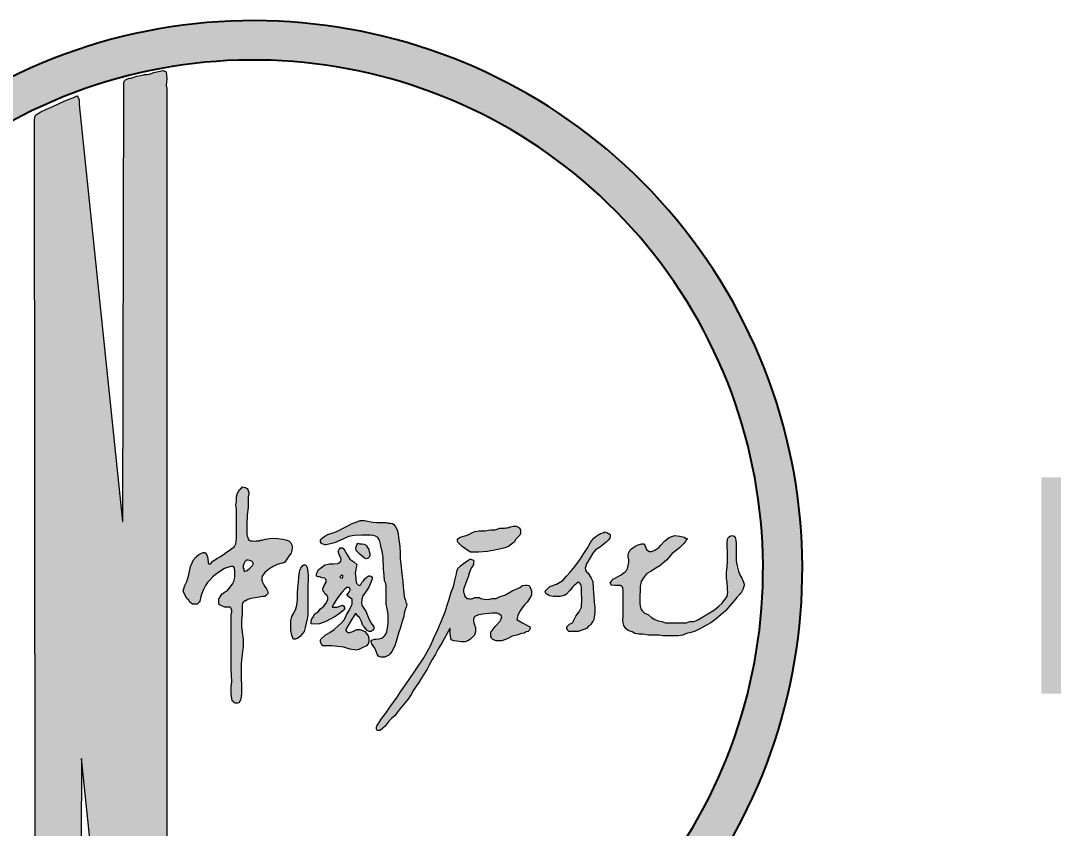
# Model space of a CAD drawing. Extents: x 24843 to 27502, y -10108 to -7552.
# Drawn here: x 27321.25 to 27335.16, y -8412.37 to -8401.49 of the extents above; entities that cross this region are included whole.
import ezdxf

# ---------------------------------------------------------------- set-up
doc = ezdxf.new("R2010")
doc.units = 0
doc.layers.get('0').update_dxf_attribs({"linetype": 'CONTINUOUS'})
doc.styles.add('CORPORATION', font='simhei.ttf')

msp = doc.modelspace()

# ---------------------------------------------------------------- hatches: boundary and pattern name
h = msp.add_hatch(color=1)
h.paths.add_polyline_path([(27329.284, -8413.684), (27329.711, -8414.005, 1.781679), (27317.394, -8411.27), (27317.788, -8410.754, -1.737502)])
h.paths.add_polyline_path([(27318.33, -8412.099), (27318.099, -8412.762, 0.097177), (27320.033, -8414.85), (27320.033, -8414.18, -0.098964)])
msp.add_hatch(color=0).paths.add_polyline_path([(27323.217, -8402.438), (27323.217, -8402.404), (27323.21, -8402.362), (27323.217, -8402.272), (27323.21, -8402.181), (27323.189, -8402.168), (27323.168, -8402.162), (27323.107, -8402.175), (27323.044, -8402.189), (27322.987, -8402.209), (27322.974, -8402.209), (27322.953, -8402.217), (27322.918, -8402.217), (27322.89, -8402.224), (27322.814, -8402.238), (27322.737, -8402.265), (27322.717, -8402.265), (27322.689, -8402.272), (27322.661, -8402.286), (27322.648, -8402.3), (27322.64, -8402.328), (27322.64, -8402.356), (27322.627, -8408.238), (27322.62, -8408.238), (27322.036, -8402.62), (27322.036, -8402.557), (27322.012, -8402.502), (27321.979, -8402.516), (27321.952, -8402.53), (27321.847, -8402.571), (27321.681, -8402.648), (27321.598, -8402.683), (27321.521, -8402.717), (27321.465, -8402.753), (27321.444, -8402.773), (27321.438, -8402.821), (27321.438, -8402.87), (27321.451, -8417.172), (27321.493, -8417.193), (27322.021, -8417.187), (27322.036, -8417.18), (27322.049, -8417.166), (27322.07, -8411.429), (27322.668, -8417.187), (27323.183, -8417.187), (27323.204, -8417.187), (27323.217, -8417.172)])
h = msp.add_hatch(color=0)
h.paths.add_polyline_path([(27324.559, -8409.142), (27324.538, -8409.114), (27324.518, -8409.079), (27324.504, -8409.045), (27324.496, -8409.031), (27324.496, -8409.01), (27324.496, -8408.995), (27324.504, -8408.975), (27324.538, -8408.926), (27324.594, -8408.878), (27324.65, -8408.843), (27324.705, -8408.815), (27324.754, -8408.801), (27324.803, -8408.788), (27324.824, -8408.759), (27324.845, -8408.732), (27324.865, -8408.696), (27324.893, -8408.662), (27324.9, -8408.627), (27324.907, -8408.586), (27324.9, -8408.551), (27324.887, -8408.523), (27324.865, -8408.502), (27324.837, -8408.489), (27324.782, -8408.474), (27324.712, -8408.467), (27324.657, -8408.46), (27324.601, -8408.467), (27324.545, -8408.474), (27324.496, -8408.489), (27324.475, -8408.489), (27324.462, -8408.496), (27324.441, -8408.496), (27324.42, -8408.496), (27324.393, -8408.502), (27324.372, -8408.496), (27324.343, -8408.496), (27324.323, -8408.489), (27324.315, -8408.474), (27324.309, -8408.454), (27324.302, -8408.433), (27324.296, -8408.404), (27324.296, -8408.349), (27324.296, -8408.279), (27324.302, -8408.147), (27324.315, -8408.05), (27324.315, -8408.002), (27324.315, -8407.945), (27324.315, -8407.904), (27324.323, -8407.863), (27324.323, -8407.842), (27324.315, -8407.828), (27324.309, -8407.807), (27324.302, -8407.793), (27324.275, -8407.779), (27324.239, -8407.772), (27324.218, -8407.793), (27324.197, -8407.807), (27324.183, -8407.835), (27324.17, -8407.855), (27324.157, -8407.904), (27324.157, -8407.961), (27324.149, -8408.015), (27324.157, -8408.071), (27324.157, -8408.155), (27324.157, -8408.238), (27324.157, -8408.321), (27324.157, -8408.397), (27324.157, -8408.467), (27324.149, -8408.536), (27324.129, -8408.572), (27324.094, -8408.599), (27324.06, -8408.627), (27324.024, -8408.649), (27323.982, -8408.683), (27323.934, -8408.711), (27323.9, -8408.732), (27323.864, -8408.753), (27323.837, -8408.772), (27323.808, -8408.808), (27323.795, -8408.808), (27323.78, -8408.808), (27323.78, -8408.801), (27323.774, -8408.795), (27323.774, -8408.78), (27323.767, -8408.711), (27323.746, -8408.669), (27323.732, -8408.656), (27323.711, -8408.656), (27323.683, -8408.662), (27323.648, -8408.683), (27323.614, -8408.711), (27323.579, -8408.753), (27323.558, -8408.795), (27323.538, -8408.843), (27323.516, -8408.954), (27323.488, -8409.045), (27323.461, -8409.1), (27323.44, -8409.17), (27323.454, -8409.205), (27323.488, -8409.274), (27323.509, -8409.294), (27323.53, -8409.323), (27323.544, -8409.337), (27323.565, -8409.35), (27323.585, -8409.35), (27323.614, -8409.35), (27323.627, -8409.35), (27323.642, -8409.337), (27323.655, -8409.323), (27323.662, -8409.308), (27323.677, -8409.247), (27323.69, -8409.205), (27323.711, -8409.155), (27323.739, -8409.1), (27323.767, -8409.058), (27323.795, -8409.031), (27323.837, -8408.982), (27323.871, -8408.954), (27323.919, -8408.919), (27323.997, -8408.871), (27324.037, -8408.856), (27324.079, -8408.843), (27324.094, -8408.843), (27324.107, -8408.843), (27324.121, -8408.85), (27324.129, -8408.864), (27324.136, -8408.905), (27324.136, -8408.94), (27324.136, -8408.982), (27324.129, -8409.01), (27324.121, -8409.045), (27324.107, -8409.072), (27324.073, -8409.121), (27324.031, -8409.17), (27323.997, -8409.19), (27323.961, -8409.218), (27323.947, -8409.24), (27323.934, -8409.26), (27323.919, -8409.274), (27323.919, -8409.294), (27323.919, -8409.323), (27323.919, -8409.337), (27323.927, -8409.364), (27323.94, -8409.364), (27323.968, -8409.378), (27323.997, -8409.392), (27324.031, -8409.392), (27324.06, -8409.392), (27324.073, -8409.392), (27324.079, -8409.399), (27324.086, -8409.413), (27324.094, -8409.427), (27324.094, -8409.454), (27324.086, -8409.496), (27324.086, -8409.559), (27324.086, -8409.615), (27324.086, -8409.691), (27324.086, -8409.74), (27324.086, -8409.913), (27324.086, -8410.066), (27324.086, -8410.227), (27324.094, -8410.394), (27324.086, -8410.47), (27324.086, -8410.567), (27324.094, -8410.617), (27324.1, -8410.651), (27324.114, -8410.664), (27324.129, -8410.678), (27324.142, -8410.686), (27324.157, -8410.686), (27324.176, -8410.686), (27324.191, -8410.678), (27324.197, -8410.664), (27324.212, -8410.643), (27324.218, -8410.602), (27324.226, -8410.546), (27324.226, -8410.441), (27324.218, -8410.358), (27324.218, -8410.297), (27324.218, -8410.227), (27324.218, -8410.158), (27324.226, -8410.095), (27324.233, -8410.039), (27324.239, -8409.982), (27324.246, -8409.928), (27324.246, -8409.872), (27324.246, -8409.816), (27324.239, -8409.768), (27324.233, -8409.719), (27324.226, -8409.656), (27324.226, -8409.573), (27324.233, -8409.483), (27324.233, -8409.413), (27324.233, -8409.364), (27324.239, -8409.337), (27324.246, -8409.323), (27324.26, -8409.308), (27324.275, -8409.308), (27324.309, -8409.288), (27324.351, -8409.274), (27324.435, -8409.26), (27324.511, -8409.247), (27324.538, -8409.247), (27324.559, -8409.231), (27324.572, -8409.218), (27324.58, -8409.205), (27324.58, -8409.19), (27324.572, -8409.17)])
h.paths.add_polyline_path([(27324.275, -8408.905), (27324.26, -8408.905), (27324.254, -8408.892), (27324.254, -8408.878), (27324.246, -8408.864), (27324.246, -8408.829), (27324.254, -8408.808), (27324.267, -8408.78), (27324.289, -8408.759), (27324.315, -8408.759), (27324.351, -8408.766), (27324.365, -8408.772), (27324.372, -8408.78), (27324.378, -8408.788), (27324.386, -8408.801), (27324.372, -8408.829), (27324.336, -8408.864), (27324.302, -8408.898)], flags=16)
h = msp.add_hatch(color=0)
h.paths.add_polyline_path([(27325.116, -8409.308), (27325.116, -8409.247), (27325.116, -8409.17), (27325.116, -8409.093), (27325.123, -8409.031), (27325.123, -8408.975), (27325.116, -8408.913), (27325.11, -8408.856), (27325.094, -8408.829), (27325.067, -8408.815), (27325.047, -8408.835), (27325.025, -8408.864), (27325.011, -8408.892), (27325.004, -8408.919), (27324.997, -8408.982), (27324.99, -8409.052), (27324.984, -8409.128), (27324.977, -8409.205), (27324.977, -8409.288), (27324.969, -8409.364), (27324.956, -8409.413), (27324.928, -8409.47), (27324.9, -8409.517), (27324.887, -8409.573), (27324.887, -8409.628), (27324.887, -8409.706), (27324.9, -8409.768), (27324.921, -8409.816), (27324.928, -8409.822), (27324.949, -8409.822), (27324.984, -8409.809), (27325.018, -8409.782), (27325.047, -8409.746), (27325.067, -8409.719), (27325.081, -8409.664), (27325.094, -8409.607), (27325.11, -8409.546), (27325.116, -8409.496), (27325.116, -8409.441), (27325.116, -8409.392)])
h.paths.add_polyline_path([(27325.937, -8409.809), (27325.929, -8409.775), (27325.908, -8409.746), (27325.887, -8409.719), (27325.852, -8409.706), (27325.818, -8409.691), (27325.776, -8409.691), (27325.748, -8409.706), (27325.721, -8409.719), (27325.685, -8409.733), (27325.658, -8409.733), (27325.644, -8409.719), (27325.638, -8409.719), (27325.63, -8409.706), (27325.63, -8409.691), (27325.692, -8409.586), (27325.755, -8409.483), (27325.762, -8409.483), (27325.769, -8409.483), (27325.79, -8409.51), (27325.811, -8409.531), (27325.839, -8409.586), (27325.86, -8409.636), (27325.874, -8409.656), (27325.895, -8409.677), (27325.915, -8409.706), (27325.943, -8409.719), (27325.957, -8409.719), (27325.971, -8409.719), (27325.984, -8409.706), (27325.998, -8409.706), (27326.005, -8409.677), (27326.005, -8409.656), (27325.971, -8409.607), (27325.943, -8409.559), (27325.921, -8409.504), (27325.901, -8409.454), (27325.887, -8409.427), (27325.867, -8409.399), (27325.845, -8409.364), (27325.839, -8409.337), (27325.845, -8409.281), (27325.86, -8409.24), (27325.895, -8409.19), (27325.937, -8409.121), (27325.957, -8409.079), (27325.971, -8409.045), (27325.984, -8409.01), (27325.984, -8408.982), (27325.978, -8408.982), (27325.964, -8408.975), (27325.95, -8408.968), (27325.937, -8408.968), (27325.929, -8408.975), (27325.915, -8408.982), (27325.887, -8409.01), (27325.867, -8409.037), (27325.845, -8409.058), (27325.832, -8409.086), (27325.818, -8409.093), (27325.811, -8409.1), (27325.798, -8409.093), (27325.79, -8409.086), (27325.776, -8409.072), (27325.769, -8409.052), (27325.762, -8409.024), (27325.762, -8408.995), (27325.755, -8408.932), (27325.762, -8408.885), (27325.769, -8408.856), (27325.776, -8408.822), (27325.776, -8408.815), (27325.735, -8408.78), (27325.685, -8408.746), (27325.644, -8408.675), (27325.603, -8408.606), (27325.582, -8408.593), (27325.553, -8408.593), (27325.54, -8408.614), (27325.525, -8408.641), (27325.54, -8408.683), (27325.561, -8408.732), (27325.568, -8408.753), (27325.561, -8408.772), (27325.546, -8408.788), (27325.519, -8408.801), (27325.462, -8408.808), (27325.408, -8408.808), (27325.373, -8408.815), (27325.346, -8408.822), (27325.317, -8408.843), (27325.289, -8408.864), (27325.262, -8408.885), (27325.247, -8408.913), (27325.233, -8408.94), (27325.233, -8408.975), (27325.255, -8408.982), (27325.276, -8408.982), (27325.31, -8408.995), (27325.346, -8409.002), (27325.352, -8409.01), (27325.365, -8409.024), (27325.365, -8409.037), (27325.365, -8409.052), (27325.339, -8409.1), (27325.317, -8409.142), (27325.317, -8409.155), (27325.323, -8409.177), (27325.339, -8409.19), (27325.352, -8409.218), (27325.373, -8409.231), (27325.38, -8409.247), (27325.386, -8409.26), (27325.386, -8409.288), (27325.365, -8409.337), (27325.331, -8409.378), (27325.289, -8409.413), (27325.255, -8409.454), (27325.213, -8409.483), (27325.186, -8409.531), (27325.171, -8409.546), (27325.164, -8409.573), (27325.164, -8409.601), (27325.164, -8409.615), (27325.22, -8409.622), (27325.276, -8409.615), (27325.359, -8409.586), (27325.485, -8409.517), (27325.54, -8409.483), (27325.588, -8409.441), (27325.603, -8409.427), (27325.609, -8409.413), (27325.609, -8409.392), (27325.603, -8409.378), (27325.582, -8409.364), (27325.546, -8409.378), (27325.512, -8409.392), (27325.485, -8409.392), (27325.462, -8409.392), (27325.443, -8409.392), (27325.462, -8409.35), (27325.512, -8409.274), (27325.561, -8409.205), (27325.595, -8409.17), (27325.616, -8409.149), (27325.644, -8409.128), (27325.658, -8409.128), (27325.672, -8409.128), (27325.685, -8409.142), (27325.692, -8409.149), (27325.672, -8409.19), (27325.644, -8409.231), (27325.679, -8409.26), (27325.714, -8409.281), (27325.714, -8409.308), (27325.714, -8409.35), (27325.7, -8409.378), (27325.679, -8409.427), (27325.638, -8409.496), (27325.609, -8409.559), (27325.568, -8409.607), (27325.519, -8409.649), (27325.47, -8409.691), (27325.415, -8409.733), (27325.352, -8409.768), (27325.296, -8409.816), (27325.289, -8409.837), (27325.289, -8409.858), (27325.296, -8409.885), (27325.304, -8409.893), (27325.317, -8409.913), (27325.331, -8409.913), (27325.38, -8409.913), (27325.436, -8409.913), (27325.519, -8409.921), (27325.603, -8409.928), (27325.685, -8409.955), (27325.769, -8409.969), (27325.804, -8409.963), (27325.86, -8409.935), (27325.908, -8409.913), (27325.929, -8409.885), (27325.937, -8409.845)])
h.paths.add_polyline_path([(27325.582, -8409.002), (27325.561, -8408.995), (27325.546, -8408.982), (27325.561, -8408.968), (27325.575, -8408.954), (27325.588, -8408.968), (27325.595, -8408.975), (27325.588, -8408.982)], flags=16)
h.paths.add_polyline_path([(27326.339, -8408.454), (27326.333, -8408.397), (27326.318, -8408.349), (27326.297, -8408.307), (27326.276, -8408.279), (27326.257, -8408.266), (27326.235, -8408.26), (27326.2, -8408.26), (27326.173, -8408.252), (27326.103, -8408.252), (27326.047, -8408.252), (27325.992, -8408.244), (27325.943, -8408.238), (27325.88, -8408.224), (27325.824, -8408.224), (27325.769, -8408.244), (27325.714, -8408.266), (27325.658, -8408.294), (27325.595, -8408.328), (27325.533, -8408.357), (27325.47, -8408.384), (27325.428, -8408.397), (27325.386, -8408.412), (27325.346, -8408.433), (27325.31, -8408.46), (27325.296, -8408.474), (27325.289, -8408.489), (27325.289, -8408.509), (27325.296, -8408.523), (27325.304, -8408.536), (27325.323, -8408.543), (27325.346, -8408.551), (27325.365, -8408.551), (27325.422, -8408.536), (27325.477, -8408.523), (27325.588, -8408.474), (27325.665, -8408.439), (27325.742, -8408.426), (27325.845, -8408.42), (27325.901, -8408.42), (27325.957, -8408.42), (27325.998, -8408.426), (27326.027, -8408.433), (27326.061, -8408.454), (27326.081, -8408.489), (27326.097, -8408.543), (27326.103, -8408.593), (27326.117, -8408.635), (27326.124, -8408.669), (27326.131, -8408.718), (27326.131, -8408.772), (27326.137, -8408.829), (27326.137, -8408.878), (27326.144, -8408.961), (27326.151, -8409.037), (27326.166, -8409.072), (27326.173, -8409.114), (27326.173, -8409.149), (27326.173, -8409.177), (27326.173, -8409.26), (27326.173, -8409.35), (27326.186, -8409.413), (27326.2, -8409.483), (27326.2, -8409.51), (27326.2, -8409.546), (27326.2, -8409.601), (27326.194, -8409.649), (27326.186, -8409.691), (27326.179, -8409.725), (27326.166, -8409.753), (27326.151, -8409.775), (27326.131, -8409.796), (27326.11, -8409.809), (27326.075, -8409.816), (27326.034, -8409.822), (27326.013, -8409.822), (27325.992, -8409.83), (27325.978, -8409.837), (27325.971, -8409.851), (27325.971, -8409.865), (27325.978, -8409.885), (27325.998, -8409.913), (27326.019, -8409.942), (27326.04, -8409.998), (27326.064, -8410.052), (27326.068, -8410.052), (27326.081, -8410.06), (27326.103, -8410.066), (27326.131, -8410.066), (27326.151, -8410.066), (27326.179, -8410.052), (27326.207, -8410.039), (27326.228, -8410.018), (27326.249, -8409.99), (27326.291, -8409.913), (27326.318, -8409.809), (27326.339, -8409.74), (27326.367, -8409.664), (27326.389, -8409.586), (27326.409, -8409.517), (27326.415, -8409.47), (27326.43, -8409.427), (27326.443, -8409.392), (27326.451, -8409.35), (27326.436, -8409.323), (27326.43, -8409.288), (27326.415, -8409.247), (27326.409, -8409.19), (27326.402, -8409.121), (27326.396, -8409.045), (27326.389, -8408.975), (27326.38, -8408.905), (27326.373, -8408.843), (27326.367, -8408.78), (27326.36, -8408.725), (27326.36, -8408.662), (27326.354, -8408.572)])
h.paths.add_polyline_path([(27325.908, -8408.565), (27325.895, -8408.551), (27325.874, -8408.543), (27325.845, -8408.536), (27325.818, -8408.536), (27325.79, -8408.53), (27325.776, -8408.551), (27325.769, -8408.578), (27325.762, -8408.599), (27325.769, -8408.627), (27325.824, -8408.683), (27325.88, -8408.732), (27325.901, -8408.738), (27325.929, -8408.732), (27325.943, -8408.718), (27325.95, -8408.696), (27325.95, -8408.669), (27325.943, -8408.641), (27325.937, -8408.614), (27325.921, -8408.586)], flags=17)
h = msp.add_hatch(color=0)
h.paths.add_polyline_path([(27327.918, -8408.474), (27327.945, -8408.446), (27327.974, -8408.42), (27327.98, -8408.397), (27327.98, -8408.37), (27327.98, -8408.349), (27327.974, -8408.336), (27327.966, -8408.321), (27327.952, -8408.314), (27327.924, -8408.3), (27327.882, -8408.3), (27327.848, -8408.307), (27327.806, -8408.321), (27327.785, -8408.321), (27327.765, -8408.328), (27327.703, -8408.328), (27327.64, -8408.349), (27327.583, -8408.349), (27327.528, -8408.357), (27327.507, -8408.363), (27327.48, -8408.363), (27327.423, -8408.363), (27327.368, -8408.37), (27327.326, -8408.391), (27327.285, -8408.412), (27327.25, -8408.426), (27327.201, -8408.439), (27327.16, -8408.454), (27327.131, -8408.474), (27327.131, -8408.496), (27327.139, -8408.517), (27327.166, -8408.543), (27327.194, -8408.572), (27327.257, -8408.62), (27327.307, -8408.649), (27327.361, -8408.649), (27327.417, -8408.649), (27327.536, -8408.641), (27327.653, -8408.62), (27327.716, -8408.606), (27327.772, -8408.593), (27327.821, -8408.572), (27327.862, -8408.543), (27327.898, -8408.517)])
h.paths.add_polyline_path([(27327.417, -8409.496), (27327.507, -8409.483), (27327.605, -8409.47), (27327.667, -8409.47), (27327.688, -8409.483), (27327.709, -8409.496), (27327.722, -8409.504), (27327.73, -8409.517), (27327.722, -8409.546), (27327.703, -8409.586), (27327.646, -8409.649), (27327.598, -8409.706), (27327.583, -8409.725), (27327.583, -8409.753), (27327.583, -8409.782), (27327.59, -8409.809), (27327.605, -8409.822), (27327.619, -8409.83), (27327.633, -8409.837), (27327.653, -8409.845), (27327.688, -8409.845), (27327.73, -8409.845), (27327.8, -8409.816), (27327.869, -8409.782), (27327.932, -8409.768), (27327.995, -8409.746), (27328.029, -8409.74), (27328.057, -8409.725), (27328.084, -8409.719), (27328.098, -8409.706), (27328.112, -8409.677), (27328.105, -8409.656), (27328.008, -8409.601), (27327.932, -8409.559), (27327.945, -8409.504), (27327.966, -8409.454), (27327.995, -8409.413), (27328.029, -8409.364), (27328.071, -8409.323), (27328.112, -8409.26), (27328.127, -8409.231), (27328.127, -8409.19), (27328.127, -8409.17), (27328.112, -8409.128), (27328.105, -8409.114), (27328.092, -8409.1), (27328.071, -8409.093), (27328.05, -8409.093), (27328.008, -8409.1), (27327.974, -8409.128), (27327.869, -8409.17), (27327.772, -8409.231), (27327.709, -8409.247), (27327.653, -8409.274), (27327.598, -8409.274), (27327.549, -8409.288), (27327.493, -8409.281), (27327.446, -8409.274), (27327.423, -8409.26), (27327.396, -8409.26), (27327.368, -8409.26), (27327.341, -8409.274), (27327.326, -8409.274), (27327.307, -8409.281), (27327.278, -8409.274), (27327.257, -8409.274), (27327.244, -8409.26), (27327.229, -8409.24), (27327.223, -8409.205), (27327.215, -8409.19), (27327.215, -8409.155), (27327.223, -8409.128), (27327.25, -8409.052), (27327.278, -8408.982), (27327.291, -8408.932), (27327.307, -8408.885), (27327.326, -8408.85), (27327.347, -8408.815), (27327.347, -8408.795), (27327.354, -8408.766), (27327.347, -8408.759), (27327.333, -8408.753), (27327.313, -8408.746), (27327.299, -8408.746), (27327.257, -8408.772), (27327.215, -8408.801), (27327.174, -8408.835), (27327.139, -8408.871), (27327.125, -8408.905), (27327.118, -8408.94), (27327.097, -8409.031), (27327.077, -8409.114), (27327.048, -8409.19), (27327.021, -8409.281), (27326.993, -8409.364), (27326.965, -8409.454), (27326.917, -8409.573), (27326.868, -8409.691), (27326.819, -8409.796), (27326.771, -8409.913), (27326.68, -8410.074), (27326.575, -8410.227), (27326.472, -8410.379), (27326.367, -8410.533), (27326.318, -8410.602), (27326.27, -8410.672), (27326.221, -8410.74), (27326.166, -8410.817), (27326.103, -8410.901), (27326.047, -8410.992), (27326.04, -8411.005), (27326.04, -8411.019), (27326.04, -8411.032), (27326.047, -8411.047), (27326.061, -8411.054), (27326.075, -8411.054), (27326.089, -8411.054), (27326.097, -8411.047), (27326.158, -8410.992), (27326.214, -8410.922), (27326.249, -8410.887), (27326.291, -8410.853), (27326.318, -8410.811), (27326.346, -8410.775), (27326.415, -8410.693), (27326.478, -8410.617), (27326.512, -8410.56), (27326.541, -8410.511), (27326.575, -8410.457), (27326.61, -8410.407), (27326.666, -8410.317), (27326.722, -8410.227), (27326.756, -8410.164), (27326.791, -8410.095), (27326.832, -8410.032), (27326.868, -8409.963), (27326.924, -8409.865), (27326.979, -8409.768), (27327.007, -8409.719), (27327.028, -8409.677), (27327.034, -8409.677), (27327.034, -8409.753), (27327.048, -8409.83), (27327.084, -8409.845), (27327.125, -8409.851), (27327.181, -8409.858), (27327.236, -8409.858), (27327.271, -8409.845), (27327.307, -8409.822), (27327.333, -8409.796), (27327.361, -8409.768), (27327.376, -8409.725), (27327.376, -8409.691), (27327.376, -8409.664), (27327.361, -8409.628), (27327.354, -8409.601), (27327.347, -8409.573), (27327.347, -8409.546), (27327.368, -8409.517)])
h = msp.add_hatch(color=0)
h.paths.add_polyline_path([(27328.905, -8408.954), (27328.891, -8408.932), (27328.869, -8408.913), (27328.856, -8408.892), (27328.85, -8408.864), (27328.869, -8408.808), (27328.912, -8408.738), (27328.954, -8408.662), (27328.989, -8408.62), (27329.045, -8408.586), (27329.107, -8408.536), (27329.134, -8408.517), (27329.162, -8408.489), (27329.184, -8408.46), (27329.19, -8408.439), (27329.19, -8408.426), (27329.19, -8408.412), (27329.177, -8408.404), (27329.168, -8408.397), (27329.142, -8408.384), (27329.114, -8408.377), (27329.114, -8408.384), (27329.107, -8408.384), (27329.1, -8408.384), (27329.092, -8408.391), (27329.058, -8408.397), (27329.023, -8408.42), (27328.995, -8408.439), (27328.968, -8408.46), (27328.939, -8408.496), (27328.919, -8408.53), (27328.877, -8408.599), (27328.835, -8408.669), (27328.787, -8408.738), (27328.745, -8408.801), (27328.696, -8408.864), (27328.648, -8408.919), (27328.599, -8408.975), (27328.551, -8409.031), (27328.467, -8409.079), (27328.376, -8409.114), (27328.341, -8409.149), (27328.314, -8409.177), (27328.321, -8409.205), (27328.334, -8409.218), (27328.357, -8409.231), (27328.376, -8409.24), (27328.426, -8409.247), (27328.473, -8409.247), (27328.515, -8409.247), (27328.551, -8409.24), (27328.578, -8409.231), (27328.599, -8409.218), (27328.64, -8409.17), (27328.683, -8409.121), (27328.703, -8409.1), (27328.725, -8409.079), (27328.738, -8409.072), (27328.745, -8409.058), (27328.759, -8409.052), (27328.772, -8409.058), (27328.793, -8409.086), (27328.801, -8409.121), (27328.801, -8409.155), (27328.801, -8409.19), (27328.808, -8409.288), (27328.801, -8409.392), (27328.772, -8409.454), (27328.725, -8409.51), (27328.703, -8409.559), (27328.683, -8409.601), (27328.64, -8409.622), (27328.606, -8409.656), (27328.606, -8409.677), (27328.612, -8409.691), (27328.62, -8409.706), (27328.633, -8409.719), (27328.675, -8409.719), (27328.717, -8409.719), (27328.759, -8409.719), (27328.793, -8409.706), (27328.835, -8409.691), (27328.869, -8409.677), (27328.898, -8409.649), (27328.926, -8409.628), (27328.939, -8409.607), (27328.954, -8409.586), (27328.968, -8409.559), (27328.974, -8409.531), (27328.982, -8409.454), (27328.982, -8409.392), (27328.974, -8409.323), (27328.968, -8409.247), (27328.961, -8409.142), (27328.954, -8409.045), (27328.932, -8409.002)])
h.paths.add_polyline_path([(27329.636, -8408.995), (27329.677, -8408.94), (27329.74, -8408.905), (27329.802, -8408.864), (27329.858, -8408.835), (27329.948, -8408.759), (27330.024, -8408.669), (27330.079, -8408.627), (27330.129, -8408.586), (27330.157, -8408.557), (27330.177, -8408.536), (27330.198, -8408.509), (27330.218, -8408.481), (27330.226, -8408.481), (27330.226, -8408.467), (27330.205, -8408.46), (27330.184, -8408.446), (27330.129, -8408.433), (27330.059, -8408.426), (27330.018, -8408.439), (27329.982, -8408.454), (27329.919, -8408.502), (27329.872, -8408.557), (27329.843, -8408.586), (27329.816, -8408.606), (27329.782, -8408.627), (27329.746, -8408.641), (27329.719, -8408.641), (27329.698, -8408.627), (27329.677, -8408.614), (27329.67, -8408.586), (27329.656, -8408.565), (27329.649, -8408.543), (27329.636, -8408.536), (27329.614, -8408.536), (27329.565, -8408.551), (27329.523, -8408.572), (27329.496, -8408.593), (27329.475, -8408.606), (27329.454, -8408.627), (27329.447, -8408.641), (27329.433, -8408.675), (27329.433, -8408.711), (27329.441, -8408.753), (27329.441, -8408.788), (27329.433, -8408.829), (27329.42, -8408.871), (27329.407, -8408.898), (27329.384, -8408.919), (27329.364, -8408.932), (27329.336, -8408.954), (27329.287, -8408.982), (27329.239, -8409.01), (27329.225, -8409.01), (27329.211, -8409.037), (27329.197, -8409.052), (27329.19, -8409.058), (27329.197, -8409.079), (27329.204, -8409.093), (27329.253, -8409.1), (27329.301, -8409.1), (27329.322, -8409.1), (27329.344, -8409.114), (27329.357, -8409.128), (27329.364, -8409.17), (27329.364, -8409.247), (27329.364, -8409.323), (27329.364, -8409.399), (27329.364, -8409.483), (27329.364, -8409.517), (27329.357, -8409.559), (27329.364, -8409.601), (27329.371, -8409.636), (27329.398, -8409.677), (27329.433, -8409.706), (27329.483, -8409.725), (27329.523, -8409.746), (27329.573, -8409.753), (27329.628, -8409.753), (27329.705, -8409.768), (27329.782, -8409.768), (27329.843, -8409.768), (27329.9, -8409.775), (27330.003, -8409.775), (27330.108, -8409.775), (27330.164, -8409.768), (27330.218, -8409.746), (27330.275, -8409.733), (27330.324, -8409.719), (27330.407, -8409.677), (27330.476, -8409.636), (27330.546, -8409.601), (27330.615, -8409.546), (27330.677, -8409.496), (27330.74, -8409.441), (27330.796, -8409.378), (27330.852, -8409.308), (27330.893, -8409.26), (27330.935, -8409.218), (27330.956, -8409.19), (27330.977, -8409.155), (27330.984, -8409.128), (27330.991, -8409.1), (27330.991, -8409.079), (27330.984, -8409.052), (27330.977, -8409.031), (27330.963, -8409.002), (27330.935, -8408.954), (27330.915, -8408.905), (27330.9, -8408.835), (27330.887, -8408.766), (27330.887, -8408.69), (27330.887, -8408.586), (27330.887, -8408.53), (27330.88, -8408.489), (27330.872, -8408.454), (27330.859, -8408.433), (27330.83, -8408.426), (27330.803, -8408.433), (27330.783, -8408.446), (27330.769, -8408.474), (27330.762, -8408.523), (27330.762, -8408.578), (27330.769, -8408.635), (27330.769, -8408.683), (27330.769, -8408.766), (27330.762, -8408.843), (27330.754, -8408.926), (27330.754, -8409.002), (27330.762, -8409.058), (27330.769, -8409.128), (27330.769, -8409.155), (27330.775, -8409.19), (27330.769, -8409.218), (27330.762, -8409.247), (27330.733, -8409.288), (27330.699, -8409.337), (27330.651, -8409.378), (27330.594, -8409.427), (27330.483, -8409.496), (27330.378, -8409.559), (27330.344, -8409.573), (27330.31, -8409.586), (27330.261, -8409.586), (27330.218, -8409.601), (27330.164, -8409.601), (27330.101, -8409.601), (27330.045, -8409.601), (27329.982, -8409.601), (27329.935, -8409.601), (27329.885, -8409.586), (27329.837, -8409.573), (27329.788, -8409.559), (27329.746, -8409.531), (27329.705, -8409.496), (27329.677, -8409.483), (27329.649, -8409.47), (27329.621, -8409.441), (27329.601, -8409.413), (27329.593, -8409.378), (27329.586, -8409.337), (27329.586, -8409.281), (27329.586, -8409.24), (27329.593, -8409.17), (27329.593, -8409.114), (27329.607, -8409.045)])

# ---------------------------------------------------------------- linework, layer by layer
at = {"color": 0, "lineweight": 0}
for points in [[(27321.451, -8417.172), (27321.438, -8402.87), (27321.438, -8402.821), (27321.444, -8402.773), (27321.465, -8402.753), (27321.521, -8402.717), (27321.598, -8402.683), (27321.681, -8402.648), (27321.847, -8402.571), (27321.952, -8402.53), (27321.979, -8402.516), (27322.015, -8402.501), (27322.015, -8402.508), (27322.036, -8402.557), (27322.036, -8402.62), (27322.62, -8408.238), (27322.627, -8408.238), (27322.64, -8402.356), (27322.64, -8402.328), (27322.648, -8402.3), (27322.661, -8402.286), (27322.689, -8402.272), (27322.717, -8402.265), (27322.737, -8402.265), (27322.814, -8402.238), (27322.89, -8402.224), (27322.918, -8402.217), (27322.953, -8402.217), (27322.974, -8402.209), (27322.987, -8402.209), (27323.044, -8402.189), (27323.107, -8402.175), (27323.168, -8402.162), (27323.168, -8402.162), (27323.189, -8402.168), (27323.21, -8402.181), (27323.217, -8402.272), (27323.21, -8402.362), (27323.217, -8402.404), (27323.217, -8402.438), (27323.217, -8417.172)], [(27322.668, -8417.187), (27322.07, -8411.429), (27322.049, -8417.166)]]:
    msp.add_lwpolyline(points, dxfattribs=at)
for points in [[(27324.239, -8407.772), (27324.275, -8407.779), (27324.302, -8407.793), (27324.309, -8407.807), (27324.315, -8407.828), (27324.323, -8407.842), (27324.323, -8407.863), (27324.315, -8407.904), (27324.315, -8407.945), (27324.315, -8408.002), (27324.315, -8408.05), (27324.302, -8408.147), (27324.296, -8408.279), (27324.296, -8408.349), (27324.296, -8408.404), (27324.302, -8408.433), (27324.309, -8408.454), (27324.315, -8408.474), (27324.323, -8408.489), (27324.343, -8408.496), (27324.372, -8408.496), (27324.393, -8408.502), (27324.42, -8408.496), (27324.441, -8408.496), (27324.462, -8408.496), (27324.475, -8408.489), (27324.496, -8408.489), (27324.545, -8408.474), (27324.601, -8408.467), (27324.657, -8408.46), (27324.712, -8408.467), (27324.782, -8408.474), (27324.837, -8408.489), (27324.865, -8408.502), (27324.887, -8408.523), (27324.9, -8408.551), (27324.907, -8408.586), (27324.9, -8408.627), (27324.893, -8408.662), (27324.865, -8408.696), (27324.845, -8408.732), (27324.824, -8408.759), (27324.803, -8408.788), (27324.754, -8408.801), (27324.705, -8408.815), (27324.65, -8408.843), (27324.594, -8408.878), (27324.538, -8408.926), (27324.504, -8408.975), (27324.496, -8408.995), (27324.496, -8409.01), (27324.496, -8409.031), (27324.504, -8409.045), (27324.518, -8409.079), (27324.538, -8409.114), (27324.559, -8409.142), (27324.572, -8409.17), (27324.58, -8409.19), (27324.58, -8409.205), (27324.572, -8409.218), (27324.559, -8409.231), (27324.538, -8409.247), (27324.511, -8409.247), (27324.435, -8409.26), (27324.351, -8409.274), (27324.309, -8409.288), (27324.275, -8409.308), (27324.26, -8409.308), (27324.246, -8409.323), (27324.239, -8409.337), (27324.233, -8409.364), (27324.233, -8409.413), (27324.233, -8409.483), (27324.226, -8409.573), (27324.226, -8409.656), (27324.233, -8409.719), (27324.239, -8409.768), (27324.246, -8409.816), (27324.246, -8409.872), (27324.246, -8409.928), (27324.239, -8409.982), (27324.233, -8410.039), (27324.226, -8410.095), (27324.218, -8410.158), (27324.218, -8410.227), (27324.218, -8410.297), (27324.218, -8410.358), (27324.226, -8410.441), (27324.226, -8410.546), (27324.218, -8410.602), (27324.212, -8410.643), (27324.197, -8410.664), (27324.191, -8410.678), (27324.176, -8410.686), (27324.157, -8410.686), (27324.142, -8410.686), (27324.129, -8410.678), (27324.114, -8410.664), (27324.1, -8410.651), (27324.094, -8410.617), (27324.086, -8410.567), (27324.086, -8410.47), (27324.094, -8410.394), (27324.086, -8410.227), (27324.086, -8410.066), (27324.086, -8409.913), (27324.086, -8409.74), (27324.086, -8409.691), (27324.086, -8409.615), (27324.086, -8409.559), (27324.086, -8409.496), (27324.094, -8409.454), (27324.094, -8409.427), (27324.086, -8409.413), (27324.079, -8409.399), (27324.073, -8409.392), (27324.06, -8409.392), (27324.031, -8409.392), (27323.997, -8409.392), (27323.968, -8409.378), (27323.94, -8409.364), (27323.927, -8409.364), (27323.919, -8409.337), (27323.919, -8409.323), (27323.919, -8409.294), (27323.919, -8409.274), (27323.934, -8409.26), (27323.947, -8409.24), (27323.961, -8409.218), (27323.997, -8409.19), (27324.031, -8409.17), (27324.073, -8409.121), (27324.107, -8409.072), (27324.121, -8409.045), (27324.129, -8409.01), (27324.136, -8408.982), (27324.136, -8408.94), (27324.136, -8408.905), (27324.129, -8408.864), (27324.121, -8408.85), (27324.107, -8408.843), (27324.094, -8408.843), (27324.079, -8408.843), (27324.037, -8408.856), (27323.997, -8408.871), (27323.919, -8408.919), (27323.871, -8408.954), (27323.837, -8408.982), (27323.795, -8409.031), (27323.767, -8409.058), (27323.739, -8409.1), (27323.711, -8409.155), (27323.69, -8409.205), (27323.677, -8409.247), (27323.662, -8409.308), (27323.655, -8409.323), (27323.642, -8409.337), (27323.627, -8409.35), (27323.614, -8409.35), (27323.585, -8409.35), (27323.565, -8409.35), (27323.544, -8409.337), (27323.53, -8409.323), (27323.509, -8409.294), (27323.488, -8409.274), (27323.454, -8409.205), (27323.44, -8409.17), (27323.461, -8409.1), (27323.488, -8409.045), (27323.516, -8408.954), (27323.538, -8408.843), (27323.558, -8408.795), (27323.579, -8408.753), (27323.614, -8408.711), (27323.648, -8408.683), (27323.683, -8408.662), (27323.711, -8408.656), (27323.732, -8408.656), (27323.746, -8408.669), (27323.767, -8408.711), (27323.774, -8408.78), (27323.774, -8408.795), (27323.78, -8408.801), (27323.78, -8408.808), (27323.795, -8408.808), (27323.808, -8408.808), (27323.837, -8408.772), (27323.864, -8408.753), (27323.9, -8408.732), (27323.934, -8408.711), (27323.982, -8408.683), (27324.024, -8408.649), (27324.06, -8408.627), (27324.094, -8408.599), (27324.129, -8408.572), (27324.149, -8408.536), (27324.157, -8408.467), (27324.157, -8408.397), (27324.157, -8408.321), (27324.157, -8408.238), (27324.157, -8408.155), (27324.157, -8408.071), (27324.149, -8408.015), (27324.157, -8407.961), (27324.157, -8407.904), (27324.17, -8407.855), (27324.183, -8407.835), (27324.197, -8407.807), (27324.218, -8407.793), (27324.239, -8407.772)], [(27325.824, -8408.224), (27325.88, -8408.224), (27325.943, -8408.238), (27325.992, -8408.244), (27326.047, -8408.252), (27326.103, -8408.252), (27326.173, -8408.252), (27326.2, -8408.26), (27326.235, -8408.26), (27326.257, -8408.266), (27326.276, -8408.279), (27326.297, -8408.307), (27326.318, -8408.349), (27326.333, -8408.397), (27326.339, -8408.454), (27326.354, -8408.572), (27326.36, -8408.662), (27326.36, -8408.725), (27326.367, -8408.78), (27326.373, -8408.843), (27326.38, -8408.905), (27326.389, -8408.975), (27326.396, -8409.045), (27326.402, -8409.121), (27326.409, -8409.19), (27326.415, -8409.247), (27326.43, -8409.288), (27326.436, -8409.323), (27326.451, -8409.35), (27326.443, -8409.392), (27326.43, -8409.427), (27326.415, -8409.47), (27326.409, -8409.517), (27326.389, -8409.586), (27326.367, -8409.664), (27326.339, -8409.74), (27326.318, -8409.809), (27326.291, -8409.913), (27326.249, -8409.99), (27326.228, -8410.018), (27326.207, -8410.039), (27326.179, -8410.052), (27326.151, -8410.066), (27326.131, -8410.066), (27326.103, -8410.066), (27326.081, -8410.06), (27326.068, -8410.052), (27326.061, -8410.052), (27326.061, -8410.045), (27326.04, -8409.998), (27326.019, -8409.942), (27325.998, -8409.913), (27325.978, -8409.885), (27325.971, -8409.865), (27325.971, -8409.851), (27325.978, -8409.837), (27325.992, -8409.83), (27326.013, -8409.822), (27326.034, -8409.822), (27326.075, -8409.816), (27326.11, -8409.809), (27326.131, -8409.796), (27326.151, -8409.775), (27326.166, -8409.753), (27326.179, -8409.725), (27326.186, -8409.691), (27326.194, -8409.649), (27326.2, -8409.601), (27326.2, -8409.546), (27326.2, -8409.51), (27326.2, -8409.483), (27326.186, -8409.413), (27326.173, -8409.35), (27326.173, -8409.26), (27326.173, -8409.177), (27326.173, -8409.149), (27326.173, -8409.114), (27326.166, -8409.072), (27326.151, -8409.037), (27326.144, -8408.961), (27326.137, -8408.878), (27326.137, -8408.829), (27326.131, -8408.772), (27326.131, -8408.718), (27326.124, -8408.669), (27326.117, -8408.635), (27326.103, -8408.593), (27326.097, -8408.543), (27326.081, -8408.489), (27326.061, -8408.454), (27326.027, -8408.433), (27325.998, -8408.426), (27325.957, -8408.42), (27325.901, -8408.42), (27325.845, -8408.42), (27325.742, -8408.426), (27325.665, -8408.439), (27325.588, -8408.474), (27325.477, -8408.523), (27325.422, -8408.536), (27325.365, -8408.551), (27325.346, -8408.551), (27325.323, -8408.543), (27325.304, -8408.536), (27325.296, -8408.523), (27325.289, -8408.509), (27325.289, -8408.489), (27325.296, -8408.474), (27325.31, -8408.46), (27325.346, -8408.433), (27325.386, -8408.412), (27325.428, -8408.397), (27325.47, -8408.384), (27325.533, -8408.357), (27325.595, -8408.328), (27325.658, -8408.294), (27325.714, -8408.266), (27325.769, -8408.244), (27325.824, -8408.224)], [(27327.882, -8408.3), (27327.924, -8408.3), (27327.952, -8408.314), (27327.966, -8408.321), (27327.974, -8408.336), (27327.98, -8408.349), (27327.98, -8408.37), (27327.98, -8408.397), (27327.974, -8408.42), (27327.945, -8408.446), (27327.918, -8408.474), (27327.898, -8408.517), (27327.862, -8408.543), (27327.821, -8408.572), (27327.772, -8408.593), (27327.716, -8408.606), (27327.653, -8408.62), (27327.536, -8408.641), (27327.417, -8408.649), (27327.361, -8408.649), (27327.307, -8408.649), (27327.257, -8408.62), (27327.194, -8408.572), (27327.166, -8408.543), (27327.139, -8408.517), (27327.131, -8408.496), (27327.131, -8408.474), (27327.16, -8408.454), (27327.201, -8408.439), (27327.25, -8408.426), (27327.285, -8408.412), (27327.326, -8408.391), (27327.368, -8408.37), (27327.423, -8408.363), (27327.48, -8408.363), (27327.507, -8408.363), (27327.528, -8408.357), (27327.583, -8408.349), (27327.64, -8408.349), (27327.703, -8408.328), (27327.765, -8408.328), (27327.785, -8408.321), (27327.806, -8408.321), (27327.848, -8408.307), (27327.882, -8408.3)], [(27329.114, -8408.377), (27329.142, -8408.384), (27329.168, -8408.397), (27329.177, -8408.404), (27329.19, -8408.412), (27329.19, -8408.426), (27329.19, -8408.439), (27329.184, -8408.46), (27329.162, -8408.489), (27329.134, -8408.517), (27329.107, -8408.536), (27329.045, -8408.586), (27328.989, -8408.62), (27328.954, -8408.662), (27328.912, -8408.738), (27328.869, -8408.808), (27328.85, -8408.864), (27328.856, -8408.892), (27328.869, -8408.913), (27328.891, -8408.932), (27328.905, -8408.954), (27328.932, -8409.002), (27328.954, -8409.045), (27328.961, -8409.142), (27328.968, -8409.247), (27328.974, -8409.323), (27328.982, -8409.392), (27328.982, -8409.454), (27328.974, -8409.531), (27328.968, -8409.559), (27328.954, -8409.586), (27328.939, -8409.607), (27328.926, -8409.628), (27328.898, -8409.649), (27328.869, -8409.677), (27328.835, -8409.691), (27328.793, -8409.706), (27328.759, -8409.719), (27328.717, -8409.719), (27328.675, -8409.719), (27328.633, -8409.719), (27328.62, -8409.706), (27328.612, -8409.691), (27328.606, -8409.677), (27328.606, -8409.656), (27328.64, -8409.622), (27328.683, -8409.601), (27328.703, -8409.559), (27328.725, -8409.51), (27328.772, -8409.454), (27328.801, -8409.392), (27328.808, -8409.288), (27328.801, -8409.19), (27328.801, -8409.155), (27328.801, -8409.121), (27328.793, -8409.086), (27328.772, -8409.058), (27328.759, -8409.052), (27328.745, -8409.058), (27328.738, -8409.072), (27328.725, -8409.079), (27328.703, -8409.1), (27328.683, -8409.121), (27328.64, -8409.17), (27328.599, -8409.218), (27328.578, -8409.231), (27328.551, -8409.24), (27328.515, -8409.247), (27328.473, -8409.247), (27328.426, -8409.247), (27328.376, -8409.24), (27328.357, -8409.231), (27328.334, -8409.218), (27328.321, -8409.205), (27328.314, -8409.177), (27328.341, -8409.149), (27328.376, -8409.114), (27328.467, -8409.079), (27328.551, -8409.031), (27328.599, -8408.975), (27328.648, -8408.919), (27328.696, -8408.864), (27328.745, -8408.801), (27328.787, -8408.738), (27328.835, -8408.669), (27328.877, -8408.599), (27328.919, -8408.53), (27328.939, -8408.496), (27328.968, -8408.46), (27328.995, -8408.439), (27329.023, -8408.42), (27329.058, -8408.397), (27329.092, -8408.391), (27329.1, -8408.384), (27329.107, -8408.384), (27329.114, -8408.384), (27329.114, -8408.377)], [(27330.059, -8408.426), (27330.129, -8408.433), (27330.184, -8408.446), (27330.205, -8408.46), (27330.226, -8408.467), (27330.226, -8408.481), (27330.218, -8408.481), (27330.198, -8408.509), (27330.177, -8408.536), (27330.157, -8408.557), (27330.129, -8408.586), (27330.079, -8408.627), (27330.024, -8408.669), (27329.948, -8408.759), (27329.858, -8408.835), (27329.802, -8408.864), (27329.74, -8408.905), (27329.677, -8408.94), (27329.636, -8408.995), (27329.607, -8409.045), (27329.593, -8409.114), (27329.593, -8409.17), (27329.586, -8409.24), (27329.586, -8409.281), (27329.586, -8409.337), (27329.593, -8409.378), (27329.601, -8409.413), (27329.621, -8409.441), (27329.649, -8409.47), (27329.677, -8409.483), (27329.705, -8409.496), (27329.746, -8409.531), (27329.788, -8409.559), (27329.837, -8409.573), (27329.885, -8409.586), (27329.935, -8409.601), (27329.982, -8409.601), (27330.045, -8409.601), (27330.101, -8409.601), (27330.164, -8409.601), (27330.218, -8409.601), (27330.261, -8409.586), (27330.31, -8409.586), (27330.344, -8409.573), (27330.378, -8409.559), (27330.483, -8409.496), (27330.594, -8409.427), (27330.651, -8409.378), (27330.699, -8409.337), (27330.733, -8409.288), (27330.762, -8409.247), (27330.769, -8409.218), (27330.775, -8409.19), (27330.769, -8409.155), (27330.769, -8409.128), (27330.762, -8409.058), (27330.754, -8409.002), (27330.754, -8408.926), (27330.762, -8408.843), (27330.769, -8408.766), (27330.769, -8408.683), (27330.769, -8408.635), (27330.762, -8408.578), (27330.762, -8408.523), (27330.769, -8408.474), (27330.783, -8408.446), (27330.803, -8408.433), (27330.83, -8408.426), (27330.859, -8408.433), (27330.872, -8408.454), (27330.88, -8408.489), (27330.887, -8408.53), (27330.887, -8408.586), (27330.887, -8408.69), (27330.887, -8408.766), (27330.9, -8408.835), (27330.915, -8408.905), (27330.935, -8408.954), (27330.963, -8409.002), (27330.977, -8409.031), (27330.984, -8409.052), (27330.991, -8409.079), (27330.991, -8409.1), (27330.984, -8409.128), (27330.977, -8409.155), (27330.956, -8409.19), (27330.935, -8409.218), (27330.893, -8409.26), (27330.852, -8409.308), (27330.796, -8409.378), (27330.74, -8409.441), (27330.677, -8409.496), (27330.615, -8409.546), (27330.546, -8409.601), (27330.476, -8409.636), (27330.407, -8409.677), (27330.324, -8409.719), (27330.275, -8409.733), (27330.218, -8409.746), (27330.164, -8409.768), (27330.108, -8409.775), (27330.003, -8409.775), (27329.9, -8409.775), (27329.843, -8409.768), (27329.782, -8409.768), (27329.705, -8409.768), (27329.628, -8409.753), (27329.573, -8409.753), (27329.523, -8409.746), (27329.483, -8409.725), (27329.433, -8409.706), (27329.398, -8409.677), (27329.371, -8409.636), (27329.364, -8409.601), (27329.357, -8409.559), (27329.364, -8409.517), (27329.364, -8409.483), (27329.364, -8409.399), (27329.364, -8409.323), (27329.364, -8409.247), (27329.364, -8409.17), (27329.357, -8409.128), (27329.344, -8409.114), (27329.322, -8409.1), (27329.301, -8409.1), (27329.253, -8409.1), (27329.204, -8409.093), (27329.197, -8409.079), (27329.19, -8409.058), (27329.197, -8409.052), (27329.211, -8409.037), (27329.225, -8409.01), (27329.239, -8409.01), (27329.287, -8408.982), (27329.336, -8408.954), (27329.364, -8408.932), (27329.384, -8408.919), (27329.407, -8408.898), (27329.42, -8408.871), (27329.433, -8408.829), (27329.441, -8408.788), (27329.441, -8408.753), (27329.433, -8408.711), (27329.433, -8408.675), (27329.447, -8408.641), (27329.454, -8408.627), (27329.475, -8408.606), (27329.496, -8408.593), (27329.523, -8408.572), (27329.565, -8408.551), (27329.614, -8408.536), (27329.636, -8408.536), (27329.649, -8408.543), (27329.656, -8408.565), (27329.67, -8408.586), (27329.677, -8408.614), (27329.698, -8408.627), (27329.719, -8408.641), (27329.746, -8408.641), (27329.782, -8408.627), (27329.816, -8408.606), (27329.843, -8408.586), (27329.872, -8408.557), (27329.919, -8408.502), (27329.982, -8408.454), (27330.018, -8408.439), (27330.059, -8408.426)], [(27325.553, -8408.593), (27325.582, -8408.593), (27325.603, -8408.606), (27325.644, -8408.675), (27325.685, -8408.746), (27325.735, -8408.78), (27325.776, -8408.815), (27325.776, -8408.822), (27325.769, -8408.856), (27325.762, -8408.885), (27325.755, -8408.932), (27325.762, -8408.995), (27325.762, -8409.024), (27325.769, -8409.052), (27325.776, -8409.072), (27325.79, -8409.086), (27325.798, -8409.093), (27325.811, -8409.1), (27325.818, -8409.093), (27325.832, -8409.086), (27325.845, -8409.058), (27325.867, -8409.037), (27325.887, -8409.01), (27325.915, -8408.982), (27325.929, -8408.975), (27325.937, -8408.968), (27325.95, -8408.968), (27325.964, -8408.975), (27325.978, -8408.982), (27325.984, -8408.982), (27325.984, -8409.01), (27325.971, -8409.045), (27325.957, -8409.079), (27325.937, -8409.121), (27325.895, -8409.19), (27325.86, -8409.24), (27325.845, -8409.281), (27325.839, -8409.337), (27325.845, -8409.364), (27325.867, -8409.399), (27325.887, -8409.427), (27325.901, -8409.454), (27325.921, -8409.504), (27325.943, -8409.559), (27325.971, -8409.607), (27326.005, -8409.656), (27326.005, -8409.677), (27325.998, -8409.706), (27325.984, -8409.706), (27325.971, -8409.719), (27325.957, -8409.719), (27325.943, -8409.719), (27325.915, -8409.706), (27325.895, -8409.677), (27325.874, -8409.656), (27325.86, -8409.636), (27325.839, -8409.586), (27325.811, -8409.531), (27325.79, -8409.51), (27325.769, -8409.483), (27325.762, -8409.483), (27325.755, -8409.483), (27325.692, -8409.586), (27325.63, -8409.691), (27325.63, -8409.706), (27325.638, -8409.719), (27325.644, -8409.719), (27325.658, -8409.733), (27325.685, -8409.733), (27325.721, -8409.719), (27325.748, -8409.706), (27325.776, -8409.691), (27325.818, -8409.691), (27325.852, -8409.706), (27325.887, -8409.719), (27325.908, -8409.746), (27325.929, -8409.775), (27325.937, -8409.809), (27325.937, -8409.845), (27325.929, -8409.885), (27325.908, -8409.913), (27325.86, -8409.935), (27325.804, -8409.963), (27325.769, -8409.969), (27325.685, -8409.955), (27325.603, -8409.928), (27325.519, -8409.921), (27325.436, -8409.913), (27325.38, -8409.913), (27325.331, -8409.913), (27325.317, -8409.913), (27325.304, -8409.893), (27325.296, -8409.885), (27325.289, -8409.858), (27325.289, -8409.837), (27325.296, -8409.816), (27325.352, -8409.768), (27325.415, -8409.733), (27325.47, -8409.691), (27325.519, -8409.649), (27325.568, -8409.607), (27325.609, -8409.559), (27325.638, -8409.496), (27325.679, -8409.427), (27325.7, -8409.378), (27325.714, -8409.35), (27325.714, -8409.308), (27325.714, -8409.281), (27325.679, -8409.26), (27325.644, -8409.231), (27325.672, -8409.19), (27325.692, -8409.149), (27325.685, -8409.142), (27325.672, -8409.128), (27325.658, -8409.128), (27325.644, -8409.128), (27325.616, -8409.149), (27325.595, -8409.17), (27325.561, -8409.205), (27325.512, -8409.274), (27325.462, -8409.35), (27325.443, -8409.392), (27325.462, -8409.392), (27325.485, -8409.392), (27325.512, -8409.392), (27325.546, -8409.378), (27325.582, -8409.364), (27325.603, -8409.378), (27325.609, -8409.392), (27325.609, -8409.413), (27325.603, -8409.427), (27325.588, -8409.441), (27325.54, -8409.483), (27325.485, -8409.517), (27325.359, -8409.586), (27325.276, -8409.615), (27325.22, -8409.622), (27325.164, -8409.615), (27325.164, -8409.601), (27325.164, -8409.573), (27325.171, -8409.546), (27325.186, -8409.531), (27325.213, -8409.483), (27325.255, -8409.454), (27325.289, -8409.413), (27325.331, -8409.378), (27325.365, -8409.337), (27325.386, -8409.288), (27325.386, -8409.26), (27325.38, -8409.247), (27325.373, -8409.231), (27325.352, -8409.218), (27325.339, -8409.19), (27325.323, -8409.177), (27325.317, -8409.155), (27325.317, -8409.142), (27325.339, -8409.1), (27325.365, -8409.052), (27325.365, -8409.037), (27325.365, -8409.024), (27325.352, -8409.01), (27325.346, -8409.002), (27325.31, -8408.995), (27325.276, -8408.982), (27325.255, -8408.982), (27325.233, -8408.975), (27325.233, -8408.94), (27325.247, -8408.913), (27325.262, -8408.885), (27325.289, -8408.864), (27325.317, -8408.843), (27325.346, -8408.822), (27325.373, -8408.815), (27325.408, -8408.808), (27325.462, -8408.808), (27325.519, -8408.801), (27325.546, -8408.788), (27325.561, -8408.772), (27325.568, -8408.753), (27325.561, -8408.732), (27325.54, -8408.683), (27325.525, -8408.641), (27325.54, -8408.614), (27325.553, -8408.593)], [(27325.79, -8408.53), (27325.818, -8408.536), (27325.845, -8408.536), (27325.874, -8408.543), (27325.895, -8408.551), (27325.908, -8408.565), (27325.921, -8408.586), (27325.937, -8408.614), (27325.943, -8408.641), (27325.95, -8408.669), (27325.95, -8408.696), (27325.943, -8408.718), (27325.929, -8408.732), (27325.901, -8408.738), (27325.88, -8408.732), (27325.824, -8408.683), (27325.769, -8408.627), (27325.762, -8408.599), (27325.769, -8408.578), (27325.776, -8408.551), (27325.79, -8408.53)], [(27324.289, -8408.759), (27324.267, -8408.78), (27324.254, -8408.808), (27324.246, -8408.829), (27324.246, -8408.864), (27324.254, -8408.878), (27324.254, -8408.892), (27324.26, -8408.905), (27324.275, -8408.905), (27324.302, -8408.898), (27324.336, -8408.864), (27324.372, -8408.829), (27324.386, -8408.801), (27324.378, -8408.788), (27324.372, -8408.78), (27324.365, -8408.772), (27324.351, -8408.766), (27324.315, -8408.759), (27324.289, -8408.759)], [(27327.299, -8408.746), (27327.313, -8408.746), (27327.333, -8408.753), (27327.347, -8408.759), (27327.354, -8408.766), (27327.347, -8408.795), (27327.347, -8408.815), (27327.326, -8408.85), (27327.307, -8408.885), (27327.291, -8408.932), (27327.278, -8408.982), (27327.25, -8409.052), (27327.223, -8409.128), (27327.215, -8409.155), (27327.215, -8409.19), (27327.223, -8409.205), (27327.229, -8409.24), (27327.244, -8409.26), (27327.257, -8409.274), (27327.278, -8409.274), (27327.307, -8409.281), (27327.326, -8409.274), (27327.341, -8409.274), (27327.368, -8409.26), (27327.396, -8409.26), (27327.423, -8409.26), (27327.446, -8409.274), (27327.493, -8409.281), (27327.549, -8409.288), (27327.598, -8409.274), (27327.653, -8409.274), (27327.709, -8409.247), (27327.772, -8409.231), (27327.869, -8409.17), (27327.974, -8409.128), (27328.008, -8409.1), (27328.05, -8409.093), (27328.071, -8409.093), (27328.092, -8409.1), (27328.105, -8409.114), (27328.112, -8409.128), (27328.127, -8409.17), (27328.127, -8409.19), (27328.127, -8409.231), (27328.112, -8409.26), (27328.071, -8409.323), (27328.029, -8409.364), (27327.995, -8409.413), (27327.966, -8409.454), (27327.945, -8409.504), (27327.932, -8409.559), (27328.008, -8409.601), (27328.105, -8409.656), (27328.112, -8409.677), (27328.098, -8409.706), (27328.084, -8409.719), (27328.057, -8409.725), (27328.029, -8409.74), (27327.995, -8409.746), (27327.932, -8409.768), (27327.869, -8409.782), (27327.8, -8409.816), (27327.73, -8409.845), (27327.688, -8409.845), (27327.653, -8409.845), (27327.633, -8409.837), (27327.619, -8409.83), (27327.605, -8409.822), (27327.59, -8409.809), (27327.583, -8409.782), (27327.583, -8409.753), (27327.583, -8409.725), (27327.598, -8409.706), (27327.646, -8409.649), (27327.703, -8409.586), (27327.722, -8409.546), (27327.73, -8409.517), (27327.722, -8409.504), (27327.709, -8409.496), (27327.688, -8409.483), (27327.667, -8409.47), (27327.605, -8409.47), (27327.507, -8409.483), (27327.417, -8409.496), (27327.368, -8409.517), (27327.347, -8409.546), (27327.347, -8409.573), (27327.354, -8409.601), (27327.361, -8409.628), (27327.376, -8409.664), (27327.376, -8409.691), (27327.376, -8409.725), (27327.361, -8409.768), (27327.333, -8409.796), (27327.307, -8409.822), (27327.271, -8409.845), (27327.236, -8409.858), (27327.181, -8409.858), (27327.125, -8409.851), (27327.084, -8409.845), (27327.048, -8409.83), (27327.034, -8409.753), (27327.034, -8409.677), (27327.028, -8409.677), (27327.007, -8409.719), (27326.979, -8409.768), (27326.924, -8409.865), (27326.868, -8409.963), (27326.832, -8410.032), (27326.791, -8410.095), (27326.756, -8410.164), (27326.722, -8410.227), (27326.666, -8410.317), (27326.61, -8410.407), (27326.575, -8410.457), (27326.541, -8410.511), (27326.512, -8410.56), (27326.478, -8410.617), (27326.415, -8410.693), (27326.346, -8410.775), (27326.318, -8410.811), (27326.291, -8410.853), (27326.249, -8410.887), (27326.214, -8410.922), (27326.158, -8410.992), (27326.097, -8411.047), (27326.089, -8411.054), (27326.075, -8411.054), (27326.061, -8411.054), (27326.047, -8411.047), (27326.04, -8411.032), (27326.04, -8411.019), (27326.04, -8411.005), (27326.047, -8410.992), (27326.103, -8410.901), (27326.166, -8410.817), (27326.221, -8410.74), (27326.27, -8410.672), (27326.318, -8410.602), (27326.367, -8410.533), (27326.472, -8410.379), (27326.575, -8410.227), (27326.68, -8410.074), (27326.771, -8409.913), (27326.819, -8409.796), (27326.868, -8409.691), (27326.917, -8409.573), (27326.965, -8409.454), (27326.993, -8409.364), (27327.021, -8409.281), (27327.048, -8409.19), (27327.077, -8409.114), (27327.097, -8409.031), (27327.118, -8408.94), (27327.125, -8408.905), (27327.139, -8408.871), (27327.174, -8408.835), (27327.215, -8408.801), (27327.257, -8408.772), (27327.299, -8408.746)], [(27325.067, -8408.815), (27325.094, -8408.829), (27325.11, -8408.856), (27325.116, -8408.913), (27325.123, -8408.975), (27325.123, -8409.031), (27325.116, -8409.093), (27325.116, -8409.17), (27325.116, -8409.247), (27325.116, -8409.308), (27325.116, -8409.392), (27325.116, -8409.441), (27325.116, -8409.496), (27325.11, -8409.546), (27325.094, -8409.607), (27325.081, -8409.664), (27325.067, -8409.719), (27325.047, -8409.746), (27325.018, -8409.782), (27324.984, -8409.809), (27324.949, -8409.822), (27324.928, -8409.822), (27324.921, -8409.816), (27324.9, -8409.768), (27324.887, -8409.706), (27324.887, -8409.628), (27324.887, -8409.573), (27324.9, -8409.517), (27324.928, -8409.47), (27324.956, -8409.413), (27324.969, -8409.364), (27324.977, -8409.288), (27324.977, -8409.205), (27324.984, -8409.128), (27324.99, -8409.052), (27324.997, -8408.982), (27325.004, -8408.919), (27325.011, -8408.892), (27325.025, -8408.864), (27325.047, -8408.835), (27325.067, -8408.815)], [(27325.575, -8408.954), (27325.561, -8408.968), (27325.546, -8408.982), (27325.561, -8408.995), (27325.582, -8409.002), (27325.588, -8408.982), (27325.595, -8408.975), (27325.588, -8408.968), (27325.575, -8408.954)]]:
    msp.add_lwpolyline(points, close=True, dxfattribs=at)
at = {"color": 1}
for radius, start, end in [(7.39, 316.0861, 198.8697), (6.86, 315.548, 195.8597)]:
    msp.add_arc((27324.387, -8408.88), radius, start, end, dxfattribs=at)

# ---------------------------------------------------------------- texts
at = {"style": 'CORPORATION', "width": 0.75}
msp.add_text('中石化洛阳工程有限公司', height=4.5, dxfattribs=at).set_placement((27334.554, -8411.697))

doc.saveas('drawing.dxf')
